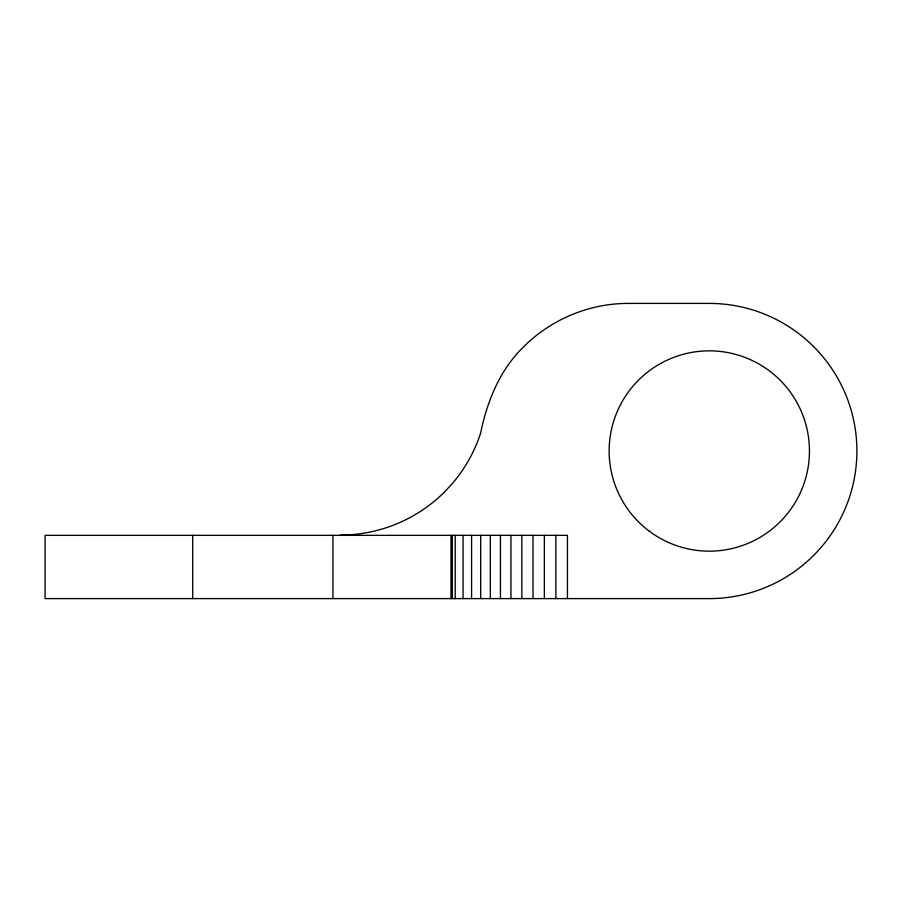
<?xml version="1.0" encoding="UTF-8"?>
<svg xmlns="http://www.w3.org/2000/svg" width="902" height="902" viewBox="0 0 902 902"><rect width="100%" height="100%" fill="white"/><g stroke="black" fill="none" stroke-linecap="round" stroke-linejoin="round"><path stroke-width="1.35" d="M567.448 598.601L567.448 535.348L45.1 535.348L45.1 598.601L709.299 598.601A147.601 147.601 0 0 0 856.9 451A147.601 147.601 0 0 0 709.299 303.399L628.22 303.399C589.513 303.354 551.178 319.229 523.848 346.627C499.933 369.64 487.125 401.119 480.653 433.073A147.601 147.601 0 0 1 452.511 483.325L444.652 491.827A147.601 147.601 0 0 1 340.279 535.066L340.279 535.348M555.869 535.348L555.869 598.601M544.357 535.348L544.357 598.601M532.992 535.348L532.992 598.601M521.83 535.348L521.83 598.601M510.96 535.348L510.96 598.601M500.441 535.348L500.441 598.601M490.327 535.348L490.327 598.601M480.687 535.348L480.687 598.601M471.588 535.348L471.588 598.601M463.076 535.348L463.076 598.601M455.206 535.348L455.206 598.601M452.342 535.348L452.342 598.601M451 535.348L451 598.601M332.928 535.348L332.928 598.601M192.701 535.348L192.701 598.601M648.978 530.951A100.156 100.156 0 0 0 808.699 463.267A100.156 100.156 0 0 0 670.22 358.782A100.156 100.156 0 0 0 648.978 530.951"/></g></svg>
